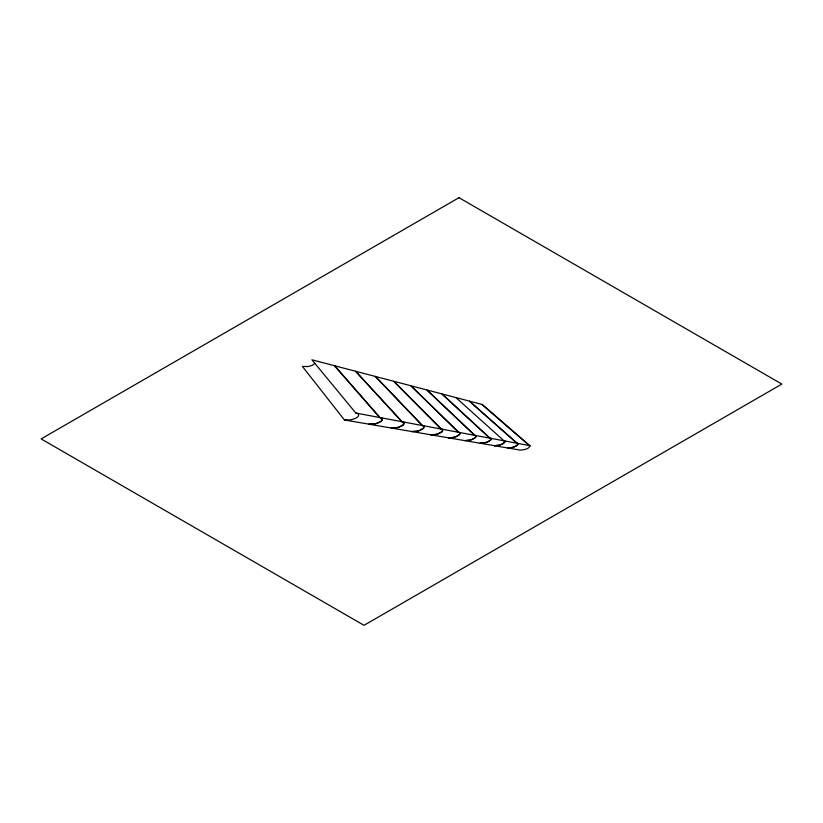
<?xml version="1.0" encoding="UTF-8"?>
<svg xmlns="http://www.w3.org/2000/svg" width="823" height="823" viewBox="0 0 823 823"><rect width="100%" height="100%" fill="white"/><g stroke="black" fill="none" stroke-linecap="round" stroke-linejoin="round"><path stroke-width="1.23" d="M382.191 420.44L382.253 418.588A3.138 1.811 0 0 0 381.43 418.012M489.253 440.943L490.806 439.595L490.745 438.566A1.883 1.09 0 0 0 489.706 438.145L458.72 432.322L410.996 385.802L426.746 389.927L474.634 435.305A2.088 1.204 0 0 1 475.817 435.789L475.715 437.116L473.492 438.741A12.808 7.397 0 0 1 472.093 439.369L471.6 439.554A15.174 8.765 0 0 1 469.511 440.171L464.81 440.624L479.84 443.196M489.119 441.2L488.708 441.426A12.757 7.366 0 0 1 487.319 442.044L486.805 442.229A15.308 8.837 0 0 1 484.675 442.856L480.076 443.237L484.582 442.784A15.164 8.755 0 0 0 486.609 442.177L487.093 442.002A12.89 7.438 0 0 0 488.461 441.385L490.878 439.852L490.981 438.608A1.996 1.152 0 0 0 489.819 438.165M507.678 447.969L511.927 447.578A15.287 8.827 0 0 0 513.933 446.971L514.416 446.796A12.736 7.356 0 0 0 516.134 446.004L517.996 444.543L517.976 443.607A1.615 0.936 0 0 0 517.153 443.278L469.46 401.14L481.784 404.36A1.862 1.08 0 0 1 482.587 404.741L530.156 445.963L528.191 448.144A12.787 7.386 0 0 1 526.514 448.916L526.041 449.091A15.277 8.827 0 0 1 524.086 449.677L520.29 450.13L507.688 447.969L511.844 447.506A15.04 8.683 0 0 0 514.221 446.755A12.829 7.407 0 0 0 515.918 445.963L517.79 444.513L517.77 443.576M530.043 445.84A1.399 0.813 0 0 0 529.282 445.552L504.005 440.809L455.921 397.581L442.023 393.929L489.952 438.175L503.779 440.768A1.697 0.977 0 0 1 504.715 441.138L504.746 442.136L502.843 443.648A12.787 7.376 0 0 1 501.104 444.451L500.641 444.626A15.153 8.744 0 0 1 498.666 445.222L494.335 445.685L498.748 445.294A15.298 8.827 0 0 0 500.816 444.677L501.31 444.492A12.818 7.407 0 0 0 502.668 443.895L504.808 442.373L504.921 441.19M458.442 432.27L410.708 385.72L393.878 381.296L441.313 429.061L458.442 432.27A2.335 1.348 0 0 1 459.79 432.816L459.697 434.225L457.434 435.912A12.757 7.366 0 0 1 455.993 436.56L455.489 436.746A15.112 8.724 0 0 1 452.784 437.497L448.422 437.815L453.442 437.455A15.359 8.868 0 0 0 455.716 436.807L459.522 434.75L460.026 432.877A2.016 1.162 0 0 0 459.44 432.528M464.8 440.614L469.614 440.243A15.328 8.847 0 0 0 471.805 439.616L475.529 437.62L476.044 435.84A2.15 1.245 0 0 0 474.892 435.367L427.014 389.999L441.786 393.867L489.706 438.134M442.795 429.699L442.29 431.674L438.392 433.783A15.4 8.899 0 0 1 436.046 434.441L430.789 434.791L435.357 434.482A15.164 8.755 0 0 0 438.145 433.721L442.002 431.622L442.507 429.647A2.603 1.502 0 0 0 441.005 429.02M423.886 426.221L423.392 428.299L419.432 430.47A15.246 8.806 0 0 1 416.551 431.242L411.767 431.53L416.664 431.324A15.421 8.899 0 0 0 419.709 430.532L423.711 428.361L424.205 426.283A3.025 1.749 0 0 0 422.333 425.542M314.705 363.169A8.035 4.64 0 0 1 311.752 365.515L309.53 366.225A12.119 6.995 0 0 1 307.658 366.564L302.391 366.389L344.456 419.997L350.176 419.884A16.028 9.259 0 0 0 352.933 419.267C355.001 418.547 359.672 417.158 358.478 414.247A4.259 2.459 0 0 0 355.855 413.084L311.907 359.795L334.745 365.793L380.01 417.57L401.799 421.654L355.557 371.245L334.735 365.782M344.456 419.997L369.836 424.308L374.239 424.02A15.802 9.125 0 0 0 376.883 423.403L381.44 421.191L382.458 418.907A3.199 1.841 0 0 0 381.707 418.146L379.815 417.539M411.438 431.478L368.817 424.174L374.105 423.917A15.596 9.002 0 0 0 376.605 423.32C378.549 422.59 383.034 421.263 381.882 418.516M411.767 431.53L430.491 434.739M430.789 434.791L448.144 437.764M448.422 437.815L464.553 440.583M480.076 443.237L494.109 445.644M494.335 445.685L507.472 447.938M355.865 413.053L379.629 417.498A3.745 2.16 0 0 1 381.934 418.506M423.927 426.211A2.922 1.687 0 0 0 422.178 425.501L402.138 421.726L355.608 371.255M334.385 365.69L379.629 417.498M355.906 371.348L393.579 381.224L441.015 429.009L422.508 425.542L375.566 376.502M456.148 397.632L469.233 401.068L516.947 443.237A1.533 0.885 0 0 1 517.78 443.566M481.784 404.36L529.282 445.552M375.247 376.409L422.189 425.481M404.083 422.59C405.163 425.244 400.75 426.499 398.867 427.219A15.616 9.022 0 0 1 396.326 427.826L391.141 427.991L396.202 427.723A15.431 8.909 0 0 0 398.61 427.137L403.249 424.719L403.743 422.528A3.302 1.903 0 0 0 401.789 421.685M458.72 432.322A2.767 1.595 0 0 1 459.45 432.528M503.882 440.799A1.811 1.049 0 0 1 504.952 441.179M441.149 429.061A2.716 1.564 0 0 1 442.836 429.688M401.953 421.726A3.395 1.965 0 0 1 404.144 422.569M458.977 197.685L41.15 438.916L364.023 625.315L781.85 384.084L458.977 197.685"/></g></svg>
